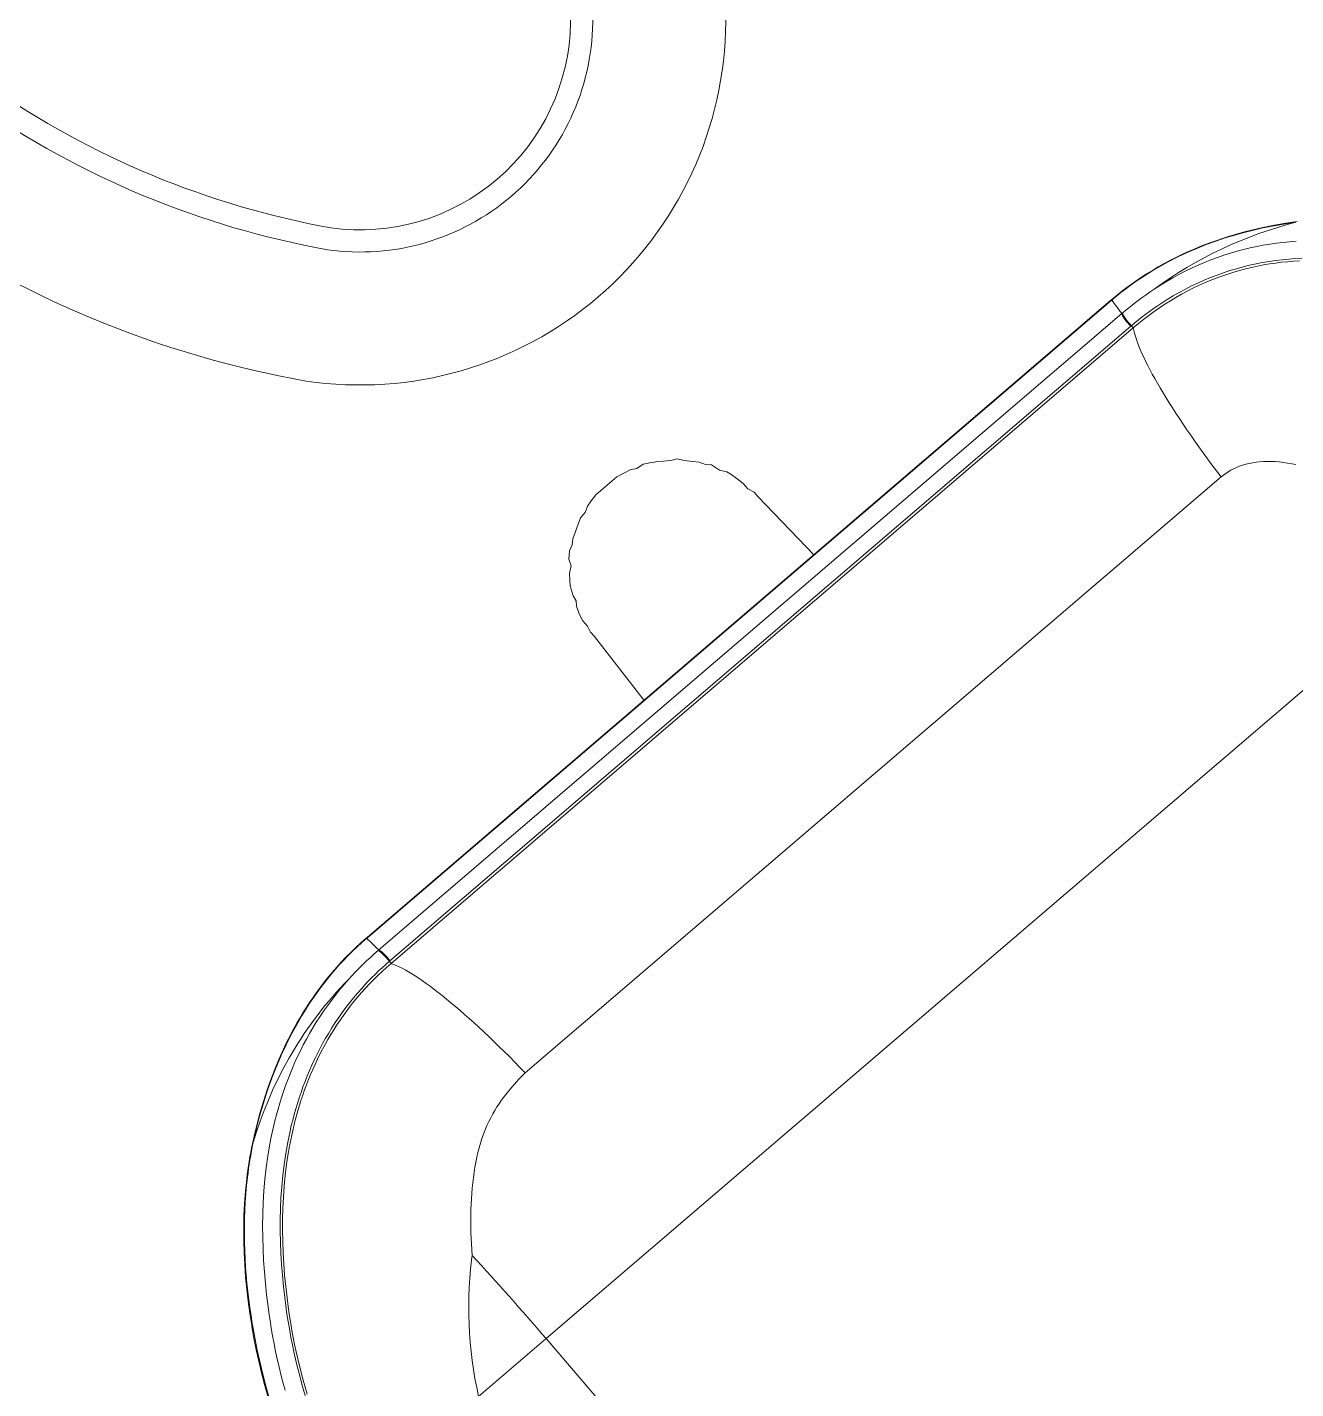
# Model space of a CAD drawing. Header units: metres. Extents: x 2999 to 3109, y 1752 to 1796.
# Drawn here: x 3011.9989 to 3012.285, y 1760.4338 to 1760.741 of the extents above; entities that cross this region are included whole.
import ezdxf

# ---------------------------------------------------------------- set-up
doc = ezdxf.new("R2010")
doc.units = ezdxf.units.M
doc.layers.add('MOCHO', color=3, linetype='Continuous', lineweight=15)
doc.layers.add('PAREDES', color=7, linetype='Continuous')

# ---------------------------------------------------------------- blocks, each defined once
blk = doc.blocks.new('*E58')
at = {"layer": 'MOCHO', "lineweight": 13, "extrusion": (0, 0, -1)}
for centre, major_axis, ratio, start_param, end_param in [((394.7119794706086, 319.3539355786515), (-2.799997091293335, -0.003922162111848593), 0.170936587383689, 3.141592741012573, 3.394771575927734), ((394.7119947293977, 97.85671267826092), (-2.799997329711914, 0.003846788080409169), 0.1730251873906201, 2.888415336608887, 3.141592502593994)]:
    blk.add_ellipse(centre, major_axis=major_axis, ratio=ratio, start_param=start_param, end_param=end_param, dxfattribs=at)
at = {"layer": 'MOCHO', "lineweight": 13, "extrusion": (0, 0, -0.9999999999999999)}
blk.add_ellipse((394.7232557157258, 318.9550860913469), major_axis=(-2.788946628570557, -8.821478331810795e-06), ratio=0.1649005914843016, start_param=3.141640901565552, end_param=3.395039796829224, dxfattribs=at)
at = {"layer": 'MOCHO', "lineweight": 13, "extrusion": (0, 0, -0.9999999999999998)}
blk.add_ellipse((394.7050062040071, 98.24699435550701), major_axis=(-2.807202816009527, -0.0008936797385104005), ratio=0.1663215459855109, start_param=2.889029026031494, end_param=3.141645193099976, dxfattribs=at)

msp = doc.modelspace()

# ---------------------------------------------------------------- linework, layer by layer
at = {"layer": 'PAREDES', "color": 253, "lineweight": 0}
for p, q in [((3012.280138897219, 1760.696280185005), (3012.277552104455, 1760.6957652065)), ((3012.279671058734, 1760.696089644744), (3012.281786898252, 1760.696468495924)), ((3012.282722061827, 1760.696721251318), (3012.280138897219, 1760.696280185005)), ((3012.281786898252, 1760.696468495924), (3012.283902254686, 1760.696799596606)), ((3012.285302757717, 1760.697091789639), (3012.282722061827, 1760.696721251318)), ((3012.283902254686, 1760.696799596606), (3012.284959937248, 1760.696947751033)), ((3012.266927930122, 1760.692691177084), (3012.269060931211, 1760.693405317337)), ((3012.268449312483, 1760.69331619298), (3012.267140612344, 1760.692874902244)), ((3012.269755813041, 1760.693733056225), (3012.268449312483, 1760.69331619298)), ((3012.269060931211, 1760.693405317337), (3012.27118950932, 1760.694056136089)), ((3012.271059925558, 1760.694126274856), (3012.269755813041, 1760.693733056225)), ((3012.272362044177, 1760.694496749096), (3012.271059925558, 1760.694126274856)), ((3012.27118950932, 1760.694056136089), (3012.273314102312, 1760.69464706242)), ((3012.273662016825, 1760.694845172439), (3012.272362044177, 1760.694496749096)), ((3012.273314102312, 1760.69464706242), (3012.275435369726, 1760.695181172832)), ((3012.27496033525, 1760.695172307715), (3012.273662016825, 1760.694845172439)), ((3012.277552104455, 1760.6957652065), (3012.27496033525, 1760.695172307715)), ((3012.275435369726, 1760.695181172832), (3012.277554098453, 1760.695661230992)), ((3012.277554098453, 1760.695661230992), (3012.279671058734, 1760.696089644744)), ((3012.258351670248, 1760.689119484195), (3012.260501593547, 1760.690128805839)), ((3012.260561548079, 1760.690267205366), (3012.259239399633, 1760.68965787753)), ((3012.260501593547, 1760.690128805839), (3012.262648092025, 1760.691057317113)), ((3012.261881907314, 1760.690845786734), (3012.260561548079, 1760.690267205366)), ((3012.263200007605, 1760.69139468594), (3012.261881907314, 1760.690845786734)), ((3012.262648092025, 1760.691057317113), (3012.264790298131, 1760.691909900564)), ((3012.264515945284, 1760.691915150843), (3012.263200007605, 1760.69139468594)), ((3012.265829407824, 1760.692408179504), (3012.264515945284, 1760.691915150843)), ((3012.264790298131, 1760.691909900564), (3012.266927930122, 1760.692691177084)), ((3012.267140612344, 1760.692874902244), (3012.265829407824, 1760.692408179504)), ((3012.271724566721, 1760.690417089499), (3012.27024730579, 1760.689986668692)), ((3012.273203793535, 1760.690810175833), (3012.271724566721, 1760.690417089499)), ((3012.274684226686, 1760.691166321795), (3012.273203793535, 1760.690810175833)), ((3012.276165098362, 1760.691485954591), (3012.274684226686, 1760.691166321795)), ((3012.277645786408, 1760.691769565932), (3012.276165098362, 1760.691485954591)), ((3012.279125683584, 1760.692017700485), (3012.277645786408, 1760.691769565932)), ((3012.280604248849, 1760.69223091945), (3012.279125683584, 1760.692017700485)), ((3012.282080987518, 1760.692409823735), (3012.280604248849, 1760.69223091945)), ((3012.28355547111, 1760.692555030779), (3012.282080987518, 1760.692409823735)), ((3012.285027304245, 1760.692667166287), (3012.28355547111, 1760.692555030779)), ((3012.255265740834, 1760.687633001602), (3012.253940842813, 1760.686888389891)), ((3012.254049068149, 1760.686837988111), (3012.255124293044, 1760.687442852033)), ((3012.255124293044, 1760.687442852033), (3012.256200034511, 1760.688024269149)), ((3012.256590951843, 1760.688341997201), (3012.255265740834, 1760.687633001602)), ((3012.256200034511, 1760.688024269149), (3012.258351670248, 1760.689119484195)), ((3012.257915637883, 1760.689016507297), (3012.256590951843, 1760.688341997201)), ((3012.259239399633, 1760.68965787753), (3012.257915637883, 1760.689016507297)), ((3012.262923800986, 1760.687266175623), (3012.26147916605, 1760.686607953935)), ((3012.264376662574, 1760.687886438836), (3012.262923800986, 1760.687266175623)), ((3012.265836570745, 1760.688468596603), (3012.264376662574, 1760.687886438836)), ((3012.267302343807, 1760.689012621109), (3012.265836570745, 1760.688468596603)), ((3012.268772927536, 1760.689518593741), (3012.267302343807, 1760.689012621109)), ((3012.27024730579, 1760.689986668692), (3012.268772927536, 1760.689518593741)), ((3012.274536212094, 1760.687246542269), (3012.273062526062, 1760.686882895567)), ((3012.276012259387, 1760.687572228792), (3012.274536212094, 1760.687246542269)), ((3012.276332718546, 1760.687055414186), (3012.274985544684, 1760.68676126854)), ((3012.277489933233, 1760.687860390606), (3012.276012259387, 1760.687572228792)), ((3012.277682475648, 1760.687318400067), (3012.276332718546, 1760.687055414186)), ((3012.278968560181, 1760.688111555848), (3012.277489933233, 1760.687860390606)), ((3012.279034428799, 1760.687550537435), (3012.277682475648, 1760.687318400067)), ((3012.280447476712, 1760.688326241064), (3012.278968560181, 1760.688111555848)), ((3012.280388227235, 1760.687752188833), (3012.279034428799, 1760.687550537435)), ((3012.281743549972, 1760.687923682045), (3012.280388227235, 1760.687752188833)), ((3012.281926090491, 1760.68850504388), (3012.280447476712, 1760.688326241064)), ((3012.283100104183, 1760.688065429249), (3012.281743549972, 1760.687923682045)), ((3012.283403863802, 1760.688648568524), (3012.281926090491, 1760.68850504388)), ((3012.28445763509, 1760.688177774759), (3012.283100104183, 1760.688065429249)), ((3012.284880401266, 1760.688757440702), (3012.283403863802, 1760.688648568524)), ((3012.285815894557, 1760.68826114895), (3012.28445763509, 1760.688177774759)), ((3012.286355365444, 1760.688832335754), (3012.284880401266, 1760.688757440702)), ((3012.249976800714, 1760.68442856386), (3012.248663521896, 1760.683530136399)), ((3012.248698318148, 1760.683440418191), (3012.249762753715, 1760.684171438946)), ((3012.249762753715, 1760.684171438946), (3012.250830881087, 1760.684876268004)), ((3012.251295196738, 1760.685287233037), (3012.249976800714, 1760.68442856386)), ((3012.250830881087, 1760.684876268004), (3012.251901805837, 1760.685555304468)), ((3012.252616961628, 1760.686106836206), (3012.251295196738, 1760.685287233037)), ((3012.251901805837, 1760.685555304468), (3012.252974747753, 1760.686209025199)), ((3012.253940842813, 1760.686888389891), (3012.252616961628, 1760.686106836206)), ((3012.252974747753, 1760.686209025199), (3012.254049068149, 1760.686837988111)), ((3012.257207776083, 1760.684408569741), (3012.255809484228, 1760.683602249175)), ((3012.258619788086, 1760.685178704513), (3012.257207776083, 1760.684408569741)), ((3012.260044052054, 1760.685911998503), (3012.258619788086, 1760.685178704513)), ((3012.26147916605, 1760.686607953935), (3012.260044052054, 1760.685911998503)), ((3012.265761145849, 1760.684484181942), (3012.264321527503, 1760.683887298881)), ((3012.266982156559, 1760.684326876006), (3012.265666546931, 1760.683807716825)), ((3012.267209129554, 1760.685041959563), (3012.265761145849, 1760.684484181942)), ((3012.268303966888, 1760.684813373332), (3012.266982156559, 1760.684326876006)), ((3012.268664330032, 1760.685560612198), (3012.267209129554, 1760.685041959563)), ((3012.269631360633, 1760.685267343027), (3012.268303966888, 1760.684813373332)), ((3012.270125648364, 1760.686040203038), (3012.268664330032, 1760.685560612198)), ((3012.270963753612, 1760.685688927583), (3012.269631360633, 1760.685267343027)), ((3012.27159203531, 1760.686480878012), (3012.270125648364, 1760.686040203038)), ((3012.272300594742, 1760.686078277757), (3012.270963753612, 1760.685688927583)), ((3012.273062526062, 1760.686882895567), (3012.27159203531, 1760.686480878012)), ((3012.27364134125, 1760.686435651881), (3012.272300594742, 1760.686078277757)), ((3012.274985544684, 1760.68676126854), (3012.27364134125, 1760.686435651881)), ((3012.244498844316, 1760.680250627323), (3012.245537638797, 1760.681088049693)), ((3012.246060179209, 1760.68161220381), (3012.244774516798, 1760.680592450881)), ((3012.245537638797, 1760.681088049693), (3012.246584624963, 1760.681898835589)), ((3012.24735726838, 1760.68259143542), (3012.246060179209, 1760.68161220381)), ((3012.246584624963, 1760.681898835589), (3012.247638582223, 1760.682682943969)), ((3012.248663521896, 1760.683530136399), (3012.24735726838, 1760.68259143542)), ((3012.247638582223, 1760.682682943969), (3012.248698318148, 1760.683440418191)), ((3012.254426427904, 1760.682760518604), (3012.253060174678, 1760.681884339166)), ((3012.255809484228, 1760.683602249175), (3012.254426427904, 1760.682760518604)), ((3012.258672448805, 1760.681113786106), (3012.257294465048, 1760.680326269285)), ((3012.260065617996, 1760.68186426274), (3012.258672448805, 1760.681113786106)), ((3012.260479561454, 1760.681403764406), (3012.259205293371, 1760.680721130924)), ((3012.261472448161, 1760.682577016083), (3012.260065617996, 1760.68186426274)), ((3012.261763575315, 1760.682053819468), (3012.260479561454, 1760.681403764406)), ((3012.262891538174, 1760.683251488776), (3012.261472448161, 1760.682577016083)), ((3012.26305655872, 1760.682671193711), (3012.261763575315, 1760.682053819468)), ((3012.264321527503, 1760.683887298881), (3012.262891538174, 1760.683251488776)), ((3012.264357781788, 1760.683255824445), (3012.26305655872, 1760.682671193711)), ((3012.265666546931, 1760.683807716825), (3012.264357781788, 1760.683255824445)), ((3012.075586411009, 1760.535684238028), (3012.243196916555, 1760.679270887291)), ((3012.075733386562, 1760.535692830416), (3012.243167044086, 1760.679127979538)), ((3012.243167044086, 1760.679127979538), (3012.243469496907, 1760.67938677998)), ((3012.243196302399, 1760.679270361163), (3012.243502671915, 1760.679532516913)), ((3012.243469496907, 1760.67938677998), (3012.244498844316, 1760.680250627323)), ((3012.244774516798, 1760.680592450881), (3012.243502671915, 1760.679532516913)), ((3012.25544888111, 1760.678479740511), (3012.254221670747, 1760.677668989009)), ((3012.255933210267, 1760.679502572468), (3012.254590222246, 1760.678643691554)), ((3012.256689126038, 1760.679258882535), (3012.25544888111, 1760.678479740511)), ((3012.257294465048, 1760.680326269285), (3012.255933210267, 1760.679502572468)), ((3012.257941538219, 1760.680006114106), (3012.256689126038, 1760.679258882535)), ((3012.259205293371, 1760.680721130924), (3012.257941538219, 1760.680006114106)), ((3012.078154871195, 1760.53278943726), (3012.245728741743, 1760.676344702472)), ((3012.245728741743, 1760.676344702472), (3012.245882039116, 1760.676476047602)), ((3012.250627142284, 1760.675051282265), (3012.249461070592, 1760.674118608596)), ((3012.251809887633, 1760.675954278525), (3012.250627142284, 1760.675051282265)), ((3012.253008374702, 1760.676827020028), (3012.251809887633, 1760.675954278525)), ((3012.254221670747, 1760.677668989009), (3012.253008374702, 1760.676827020028)), ((3012.08067561505, 1760.530371046985), (3012.247734811093, 1760.673485406732)), ((3012.080914275859, 1760.529751991077), (3012.248312630987, 1760.673156897748)), ((3012.247734811093, 1760.673485406732), (3012.247883037042, 1760.673612105954)), ((3012.247883037042, 1760.673612105954), (3012.248312630987, 1760.673156897748)), ((3012.249461070592, 1760.674118608596), (3012.248312630987, 1760.673156897748)), ((3012.131828862791, 1760.639534317177), (3012.134813891654, 1760.641125284148)), ((3012.134813891654, 1760.641125284148), (3012.136312907915, 1760.641443230855)), ((3012.136312907915, 1760.641443230855), (3012.137772296473, 1760.642371372011)), ((3012.137772296473, 1760.642371372011), (3012.139271312736, 1760.642689318717)), ((3012.139271312736, 1760.642689318717), (3012.141115208105, 1760.642980641381)), ((3012.141115208105, 1760.642980641381), (3012.142335597005, 1760.643059896788)), ((3012.142335597005, 1760.643059896788), (3012.143993740799, 1760.64319209192)), ((3012.143993740799, 1760.64319209192), (3012.145413193295, 1760.643602914414)), ((3012.145413193295, 1760.643602914414), (3012.147031401027, 1760.643217790883)), ((3012.147031401027, 1760.643217790883), (3012.149007799887, 1760.642978482864)), ((3012.149007799887, 1760.642978482864), (3012.15038731632, 1760.642871986696)), ((3012.15038731632, 1760.642871986696), (3012.151819772476, 1760.642327735633)), ((3012.151819772476, 1760.642327735633), (3012.153199288909, 1760.642221239465)), ((3012.153199288909, 1760.642221239465), (3012.155016251877, 1760.641040169909)), ((3012.155016251877, 1760.641040169909), (3012.156634459609, 1760.640655046379)), ((3012.269732836921, 1760.640665800022), (3012.270319732236, 1760.641012480354)), ((3012.270319732236, 1760.641012480354), (3012.27093461814, 1760.641335199929)), ((3012.27093461814, 1760.641335199929), (3012.271577433875, 1760.64163268109)), ((3012.271577433875, 1760.64163268109), (3012.272247831537, 1760.64190364129)), ((3012.272247831537, 1760.64190364129), (3012.272945354835, 1760.642146865871)), ((3012.272945354835, 1760.642146865871), (3012.273669395253, 1760.64236127096)), ((3012.273669395253, 1760.64236127096), (3012.274419225152, 1760.642545911741)), ((3012.274419225152, 1760.642545911741), (3012.275193986181, 1760.642699972523)), ((3012.275193986181, 1760.642699972523), (3012.275992699204, 1760.642822755155)), ((3012.275992699204, 1760.642822755155), (3012.276814241977, 1760.642913740269)), ((3012.276814241977, 1760.642913740269), (3012.277657397117, 1760.642972507823)), ((3012.277657397117, 1760.642972507823), (3012.278520764425, 1760.642998862906)), ((3012.278520764425, 1760.642998862906), (3012.279402840297, 1760.64299274304)), ((3012.279402840297, 1760.64299274304), (3012.28030213689, 1760.642954219798)), ((3012.28030213689, 1760.642954219798), (3012.281217171383, 1760.642883569972)), ((3012.281217171383, 1760.642883569972), (3012.282146487451, 1760.64278113324)), ((3012.282146487451, 1760.64278113324), (3012.283088630469, 1760.642647411472)), ((3012.283088630469, 1760.642647411472), (3012.284042182236, 1760.642482957831)), ((3012.284042182236, 1760.642482957831), (3012.285005728723, 1760.642288449608)), ((3012.11119903858, 1760.505050214411), (3012.268138608663, 1760.63949540883)), ((3012.127092197628, 1760.635476565085), (3012.131828862791, 1760.639534317177)), ((3012.156634459609, 1760.640655046379), (3012.157549597103, 1760.640150731378)), ((3012.157549597103, 1760.640150731378), (3012.158942117197, 1760.639089161652)), ((3012.158942117197, 1760.639089161652), (3012.160334637291, 1760.638027591926)), ((3012.160334637291, 1760.638027591926), (3012.161368966255, 1760.636820206689)), ((3012.268138608663, 1760.63949540883), (3012.268642426185, 1760.639905856625)), ((3012.268642426185, 1760.639905856625), (3012.269173779467, 1760.640296474716)), ((3012.269173779467, 1760.640296474716), (3012.269732836921, 1760.640665800022)), ((3012.126030627902, 1760.634084044992), (3012.127092197628, 1760.635476565085)), ((3012.161368966255, 1760.636820206689), (3012.162788110391, 1760.636103516071)), ((3012.162788110391, 1760.636103516071), (3012.163663311823, 1760.635081882408)), ((3012.176322868373, 1760.62186467625), (3012.163663311823, 1760.635081882408)), ((3012.124703434475, 1760.63149776004), (3012.125247685539, 1760.632930216197)), ((3012.125247685539, 1760.632930216197), (3012.126030627902, 1760.634084044992)), ((3012.122447174813, 1760.626988324313), (3012.123110925706, 1760.628845223344)), ((3012.123110925706, 1760.628845223344), (3012.12365517677, 1760.630277679501)), ((3012.12365517677, 1760.630277679501), (3012.124703434475, 1760.63149776004)), ((3012.115897828978, 1760.445114648051), (3012.32761873232, 1760.626489287968)), ((3012.12190292375, 1760.625555868156), (3012.122447174813, 1760.626988324313)), ((3012.12102618052, 1760.62093993626), (3012.121172612751, 1760.622836771355)), ((3012.121172612751, 1760.622836771355), (3012.121796427582, 1760.624176351724)), ((3012.121796427582, 1760.624176351724), (3012.12190292375, 1760.625555868156)), ((3012.121516566781, 1760.619427607977), (3012.12102618052, 1760.62093993626)), ((3012.12113144325, 1760.617809400246), (3012.121516566781, 1760.619427607977)), ((3012.121263638382, 1760.616151256451), (3012.12113144325, 1760.617809400246)), ((3012.121342893789, 1760.614930867551), (3012.121263638382, 1760.616151256451)), ((3012.121952471519, 1760.612715469031), (3012.121342893789, 1760.614930867551)), ((3012.122641921375, 1760.611534707836), (3012.121952471519, 1760.612715469031)), ((3012.122721176782, 1760.610314318937), (3012.122641921375, 1760.611534707836)), ((3012.123370690576, 1760.608616239079), (3012.122721176782, 1760.610314318937)), ((3012.124205955944, 1760.607077286754), (3012.123370690576, 1760.608616239079)), ((3012.125240284909, 1760.605869901516), (3012.124205955944, 1760.607077286754)), ((3012.125916422745, 1760.604516700766), (3012.125240284909, 1760.605869901516)), ((3012.126791624176, 1760.603495067103), (3012.125916422745, 1760.604516700766)), ((3012.126791624176, 1760.603495067103), (3012.138030950061, 1760.589061193996)), ((3012.072240215939, 1760.532516419202), (3012.073276190196, 1760.533504867862)), ((3012.074098525612, 1760.53438214769), (3012.072944390527, 1760.533318553727)), ((3012.073276190196, 1760.533504867862), (3012.074342214232, 1760.534479699076)), ((3012.075286998183, 1760.535427459189), (3012.074098525612, 1760.53438214769)), ((3012.074342214232, 1760.534479699076), (3012.075437206749, 1760.535438821196)), ((3012.075286998183, 1760.535427459189), (3012.075587019371, 1760.535684759193)), ((3012.075437206749, 1760.535438821196), (3012.075733386562, 1760.535692830416)), ((3012.069311682498, 1760.529481769857), (3012.070258078009, 1760.53050360325)), ((3012.070742672981, 1760.531145860026), (3012.06969488039, 1760.53003999591)), ((3012.070258078009, 1760.53050360325), (3012.071234202428, 1760.531515582799)), ((3012.071825800151, 1760.53223927866), (3012.070742672981, 1760.531145860026)), ((3012.071234202428, 1760.531515582799), (3012.072240215939, 1760.532516419202)), ((3012.072944390527, 1760.533318553727), (3012.071825800151, 1760.53223927866)), ((3012.078004676895, 1760.532660790618), (3012.078154871195, 1760.53278943726)), ((3012.078193421406, 1760.532776732716), (3012.078154871195, 1760.53278943726)), ((3012.078329072374, 1760.532712293832), (3012.078193421406, 1760.532776732716)), ((3012.078552903831, 1760.532566920226), (3012.078329072374, 1760.532712293832)), ((3012.078891074618, 1760.532296778164), (3012.078552903831, 1760.532566920226)), ((3012.079359033371, 1760.531861998959), (3012.078891074618, 1760.532296778164)), ((3012.080030682935, 1760.531149143896), (3012.079359033371, 1760.531861998959)), ((3012.08067561505, 1760.530371046985), (3012.080030682935, 1760.531149143896)), ((3012.066648087269, 1760.526369048629), (3012.067507076578, 1760.52741336951)), ((3012.067704479018, 1760.527797482024), (3012.066760996393, 1760.526663881039)), ((3012.067507076578, 1760.52741336951), (3012.068394796111, 1760.528451300776)), ((3012.068682245738, 1760.528923323174), (3012.067704479018, 1760.527797482024)), ((3012.068394796111, 1760.528451300776), (3012.069311682498, 1760.529481769857)), ((3012.06969488039, 1760.53003999591), (3012.068682245738, 1760.528923323174)), ((3012.078898011823, 1760.527952450307), (3012.077922441442, 1760.527026778233)), ((3012.079895470153, 1760.528861109413), (3012.078898011823, 1760.527952450307)), ((3012.080914250211, 1760.529752009289), (3012.079895470153, 1760.528861109413)), ((3012.080530679898, 1760.53024660431), (3012.08067561505, 1760.530371046985)), ((3012.080530689825, 1760.530246592722), (3012.080914275859, 1760.529751991077)), ((3012.064974299675, 1760.52437847953), (3012.064133878211, 1760.523234958306)), ((3012.064237564905, 1760.523206647316), (3012.065014015581, 1760.524264947552)), ((3012.065856160105, 1760.525530175149), (3012.064974299675, 1760.52437847953)), ((3012.065014015581, 1760.524264947552), (3012.065817279806, 1760.525319294887)), ((3012.065817279806, 1760.525319294887), (3012.066648087269, 1760.526369048629)), ((3012.066760996393, 1760.526663881039), (3012.065856160105, 1760.525530175149)), ((3012.068649781463, 1760.523300564552), (3012.070417175608, 1760.52520443963)), ((3012.070307981669, 1760.524981002103), (3012.069327096237, 1760.523813430481)), ((3012.07131613329, 1760.526129457409), (3012.070307981669, 1760.524981002103)), ((3012.070417175608, 1760.52520443963), (3012.07131613329, 1760.526129457409)), ((3012.07603855488, 1760.525126983192), (3012.075130809169, 1760.524154011963)), ((3012.07696917791, 1760.526084753427), (3012.07603855488, 1760.525126983192)), ((3012.077922441442, 1760.527026778233), (3012.07696917791, 1760.526084753427)), ((3012.063315595726, 1760.522075503117), (3012.062535294967, 1760.520924575788)), ((3012.062761706097, 1760.52107993843), (3012.063487104538, 1760.522144874362)), ((3012.064133878211, 1760.523234958306), (3012.063315595726, 1760.522075503117)), ((3012.063487104538, 1760.522144874362), (3012.064237564905, 1760.523206647316)), ((3012.066086736617, 1760.520316697179), (3012.066928346561, 1760.52132772547)), ((3012.067450024874, 1760.521425854562), (3012.066555069341, 1760.52020847148)), ((3012.066928346561, 1760.52132772547), (3012.067782934042, 1760.522322526052)), ((3012.068374214636, 1760.522627957127), (3012.067450024874, 1760.521425854562)), ((3012.067782934042, 1760.522322526052), (3012.068649781463, 1760.523300564552)), ((3012.069327096237, 1760.523813430481), (3012.068374214636, 1760.522627957127)), ((3012.072469155786, 1760.522008372875), (3012.071589948951, 1760.520916353234)), ((3012.073372771086, 1760.523083087575), (3012.072469155786, 1760.522008372875)), ((3012.07338462141, 1760.522164649313), (3012.072546441981, 1760.521149346824)), ((3012.074300186372, 1760.524139554137), (3012.073372771086, 1760.523083087575)), ((3012.074246122976, 1760.523166377573), (3012.07338462141, 1760.522164649313)), ((3012.075130809169, 1760.524154011963), (3012.074246122976, 1760.523166377573)), ((3012.061051841724, 1760.518602838138), (3012.060347795968, 1760.517433633431)), ((3012.060727824829, 1760.517869014852), (3012.061382834093, 1760.518941722147)), ((3012.061776250732, 1760.519759530292), (3012.061051841724, 1760.518602838138)), ((3012.061382834093, 1760.518941722147), (3012.062060552909, 1760.520012124408)), ((3012.062535294967, 1760.520924575788), (3012.061776250732, 1760.519759530292)), ((3012.062060552909, 1760.520012124408), (3012.062761706097, 1760.52107993843)), ((3012.063646578288, 1760.517192337981), (3012.064445189057, 1760.518248364779)), ((3012.064445189057, 1760.518248364779), (3012.065258793688, 1760.519290031834)), ((3012.06568979772, 1760.518977077157), (3012.064854423846, 1760.51773289956)), ((3012.065258793688, 1760.519290031834), (3012.066086736617, 1760.520316697179)), ((3012.066555069341, 1760.52020847148), (3012.06568979772, 1760.518977077157)), ((3012.069907012653, 1760.51868461881), (3012.069104286736, 1760.517547109894)), ((3012.070735716877, 1760.519808056263), (3012.069907012653, 1760.51868461881)), ((3012.070940472292, 1760.519080691894), (3012.070172945578, 1760.518028790835)), ((3012.071589948951, 1760.520916353234), (3012.070735716877, 1760.519808056263)), ((3012.071731679205, 1760.520121133741), (3012.070940472292, 1760.519080691894)), ((3012.072546441981, 1760.521149346824), (3012.071731679205, 1760.520121133741)), ((3012.058320563457, 1760.513559021934), (3012.059482992561, 1760.515717539958)), ((3012.059022610752, 1760.515100305424), (3012.058398746984, 1760.513935656573)), ((3012.059675442742, 1760.516272511448), (3012.059022610752, 1760.515100305424)), ((3012.059482992561, 1760.515717539958), (3012.060727824829, 1760.517869014852)), ((3012.060347795968, 1760.517433633431), (3012.059675442742, 1760.516272511448)), ((3012.062096548564, 1760.515040042913), (3012.062863514353, 1760.516122666258)), ((3012.0632738853, 1760.515210775497), (3012.062528707996, 1760.513935048415)), ((3012.062863514353, 1760.516122666258), (3012.063646578288, 1760.517192337981)), ((3012.064049111878, 1760.516477083918), (3012.0632738853, 1760.515210775497)), ((3012.064854423846, 1760.51773289956), (3012.064049111878, 1760.516477083918)), ((3012.067577591785, 1760.515233796536), (3012.066853911248, 1760.514059906872)), ((3012.068327744616, 1760.516396509231), (3012.067577591785, 1760.515233796536)), ((3012.068708895315, 1760.51589292977), (3012.068012128769, 1760.514810027388)), ((3012.069104286736, 1760.517547109894), (3012.068327744616, 1760.516396509231)), ((3012.069429128187, 1760.516966018086), (3012.068708895315, 1760.51589292977)), ((3012.070172945578, 1760.518028790835), (3012.069429128187, 1760.516966018086)), ((3012.057793602109, 1760.512761165165), (3012.057214909617, 1760.511593462033)), ((3012.057235382345, 1760.511394248324), (3012.058320563457, 1760.513559021934)), ((3012.058398746984, 1760.513935656573), (3012.057793602109, 1760.512761165165)), ((3012.059896867828, 1760.51172170259), (3012.060612788999, 1760.512838815612)), ((3012.060612788999, 1760.512838815612), (3012.06134615776, 1760.513945177819)), ((3012.061813451183, 1760.512651038052), (3012.061127913233, 1760.511359777195)), ((3012.06134615776, 1760.513945177819), (3012.062096548564, 1760.515040042913)), ((3012.062528707996, 1760.513935048415), (3012.061813451183, 1760.512651038052)), ((3012.066156759553, 1760.512875853097), (3012.065486098885, 1760.511682547137)), ((3012.066688400226, 1760.512616822887), (3012.066061081013, 1760.511507500637)), ((3012.066853911248, 1760.514059906872), (3012.066156759553, 1760.512875853097)), ((3012.067338690495, 1760.513717835621), (3012.066688400226, 1760.512616822887)), ((3012.068012128769, 1760.514810027388), (3012.067338690495, 1760.513717835621)), ((3012.05527854755, 1760.507046864484), (3012.056222787118, 1760.509223524927)), ((3012.05665418825, 1760.510417023758), (3012.055598500539, 1760.508068117822)), ((3012.056222787118, 1760.509223524927), (3012.057235382345, 1760.511394248324)), ((3012.057214909617, 1760.511593462033), (3012.05665418825, 1760.510417023758)), ((3012.057857080478, 1760.508313580056), (3012.058518722905, 1760.509458333513)), ((3012.058518722905, 1760.509458333513), (3012.059198746978, 1760.510594623136)), ((3012.059198746978, 1760.510594623136), (3012.059896867828, 1760.51172170259)), ((3012.060471847824, 1760.510062280438), (3012.059844904346, 1760.508759473033)), ((3012.061127913233, 1760.511359777195), (3012.060471847824, 1760.510062280438)), ((3012.064223854472, 1760.509272018414), (3012.063631882262, 1760.508056492153)), ((3012.064841843453, 1760.510480980371), (3012.064223854472, 1760.509272018414)), ((3012.064874444334, 1760.509265718568), (3012.064314675286, 1760.508134137688)), ((3012.065486098885, 1760.511682547137), (3012.064841843453, 1760.510480980371)), ((3012.065456507898, 1760.510390319097), (3012.064874444334, 1760.509265718568)), ((3012.066061081013, 1760.511507500637), (3012.065456507898, 1760.510390319097)), ((3012.054398896734, 1760.504863973434), (3012.05527854755, 1760.507046864484)), ((3012.055598500539, 1760.508068117822), (3012.054621252784, 1760.505714238614)), ((3012.055397758678, 1760.50366423957), (3012.056589740735, 1760.50600161743)), ((3012.056589740735, 1760.50600161743), (3012.057857080478, 1760.508313580056)), ((3012.058676672733, 1760.506141001774), (3012.058134373749, 1760.504826682073)), ((3012.059246677532, 1760.50745213295), (3012.058676672733, 1760.506141001774)), ((3012.059844904346, 1760.508759473033), (3012.059246677532, 1760.50745213295)), ((3012.063065683747, 1760.506835177859), (3012.062524876797, 1760.50560873268)), ((3012.063260882504, 1760.505851551186), (3012.062766307844, 1760.504701259028)), ((3012.063631882262, 1760.508056492153), (3012.063065683747, 1760.506835177859)), ((3012.063776904608, 1760.506995945608), (3012.063260882504, 1760.505851551186)), ((3012.064314675286, 1760.508134137688), (3012.063776904608, 1760.506995945608)), ((3012.053717774383, 1760.503354880976), (3012.052883992124, 1760.500989288023)), ((3012.053580499684, 1760.502674405832), (3012.054398896734, 1760.504863973434)), ((3012.054621252784, 1760.505714238614), (3012.053717774383, 1760.503354880976)), ((3012.054281486533, 1760.501306429646), (3012.055397758678, 1760.50366423957)), ((3012.05761923954, 1760.503509735046), (3012.057130692645, 1760.502190670598)), ((3012.058134373749, 1760.504826682073), (3012.05761923954, 1760.503509735046)), ((3012.061517945422, 1760.503142848197), (3012.061050973922, 1760.501904491507)), ((3012.062009097476, 1760.504377769072), (3012.061517945422, 1760.503142848197)), ((3012.062292902672, 1760.503545393594), (3012.061840331095, 1760.502384229709)), ((3012.062524876797, 1760.50560873268), (3012.062009097476, 1760.504377769072)), ((3012.062766307844, 1760.504701259028), (3012.062292902672, 1760.503545393594)), ((3012.108760984005, 1760.502549985765), (3012.10972627738, 1760.503617282348)), ((3012.10972627738, 1760.503617282348), (3012.11020960707, 1760.504120282796)), ((3012.11020960707, 1760.504120282796), (3012.110698870159, 1760.504599634699)), ((3012.110698870159, 1760.504599634699), (3012.111199012932, 1760.505050232623)), ((3012.052116144306, 1760.498273095853), (3012.052820413624, 1760.500477609706)), ((3012.052883992124, 1760.500989288023), (3012.052116408754, 1760.498616734157)), ((3012.052820413624, 1760.500477609706), (3012.053580499684, 1760.502674405832)), ((3012.053240806445, 1760.498932969042), (3012.054281486533, 1760.501306429646)), ((3012.056668185382, 1760.500869963869), (3012.056231130323, 1760.499547995674)), ((3012.057130692645, 1760.502190670598), (3012.056668185382, 1760.500869963869)), ((3012.060607751135, 1760.500663132737), (3012.060187813777, 1760.499419218868)), ((3012.060996523835, 1760.500046897305), (3012.060604632859, 1760.498871071555)), ((3012.061050973922, 1760.501904491507), (3012.060607751135, 1760.500663132737)), ((3012.061408318441, 1760.501217994186), (3012.060996523835, 1760.500046897305)), ((3012.061840331095, 1760.502384229709), (3012.061408318441, 1760.501217994186)), ((3012.10578414297, 1760.498831331614), (3012.10678617889, 1760.500168937493)), ((3012.10678617889, 1760.500168937493), (3012.107781996023, 1760.501403488646)), ((3012.107781996023, 1760.501403488646), (3012.108760984005, 1760.502549985765)), ((3012.052116408754, 1760.498616734157), (3012.051412035104, 1760.496236487023)), ((3012.05146547219, 1760.496060288933), (3012.052116144306, 1760.498273095853)), ((3012.052275188381, 1760.496548346317), (3012.053240806445, 1760.498932969042)), ((3012.055431186015, 1760.496901894094), (3012.055067186415, 1760.495578376681)), ((3012.055818976465, 1760.498225198123), (3012.055431186015, 1760.496901894094)), ((3012.056231130323, 1760.499547995674), (3012.055818976465, 1760.498225198123)), ((3012.05941604643, 1760.496925321752), (3012.059063344454, 1760.495676098397)), ((3012.059790726685, 1760.498173140604), (3012.05941604643, 1760.496925321752)), ((3012.060187813777, 1760.499419218868), (3012.059790726685, 1760.498173140604)), ((3012.060604632859, 1760.498871071555), (3012.059879501233, 1760.496506354183)), ((3012.104312639264, 1760.496601444293), (3012.10479512062, 1760.497376265422)), ((3012.10479512062, 1760.497376265422), (3012.105286601532, 1760.498119215028)), ((3012.105286601532, 1760.498119215028), (3012.10578414297, 1760.498831331614)), ((3012.050768259311, 1760.493847655279), (3012.050182908109, 1760.491449421939)), ((3012.050317613575, 1760.491607113448), (3012.05086652858, 1760.493838532414)), ((3012.050564907427, 1760.491761318485), (3012.05138366031, 1760.494156651289)), ((3012.051412035104, 1760.496236487023), (3012.050768259311, 1760.493847655279)), ((3012.05086652858, 1760.493838532414), (3012.05146547219, 1760.496060288933)), ((3012.05138366031, 1760.494156651289), (3012.052275188381, 1760.496548346317)), ((3012.054726436513, 1760.494254785054), (3012.054408352126, 1760.492931261704)), ((3012.055067186415, 1760.495578376681), (3012.054726436513, 1760.494254785054)), ((3012.058732139203, 1760.494425680859), (3012.058421962334, 1760.493174170221)), ((3012.059230797344, 1760.494125596973), (3012.05865612316, 1760.491729136549)), ((3012.059063344454, 1760.495676098397), (3012.058732139203, 1760.494425680859)), ((3012.059879501233, 1760.496506354183), (3012.059230797344, 1760.494125596973)), ((3012.102528063363, 1760.493174988819), (3012.102947299135, 1760.494080535741)), ((3012.102947299135, 1760.494080535741), (3012.103386080115, 1760.494953721682)), ((3012.103386080115, 1760.494953721682), (3012.103842046938, 1760.495794052434)), ((3012.103842046938, 1760.495794052434), (3012.104312639264, 1760.496601444293)), ((3012.050182908109, 1760.491449421939), (3012.049654009942, 1760.489040218584)), ((3012.049817379778, 1760.489365259509), (3012.050564907427, 1760.491761318485)), ((3012.049817391365, 1760.489365269436), (3012.050317613575, 1760.491607113448)), ((3012.054112393761, 1760.491607967315), (3012.053837975612, 1760.490285163541)), ((3012.054408352126, 1760.492931261704), (3012.054112393761, 1760.491607967315)), ((3012.058132345505, 1760.491921667569), (3012.05761283431, 1760.489414540747)), ((3012.058421962334, 1760.493174170221), (3012.058132345505, 1760.491921667569)), ((3012.05865612316, 1760.491729136549), (3012.058152997835, 1760.489317077857)), ((3012.10140741882, 1760.490273140335), (3012.10175646788, 1760.49127017443)), ((3012.10175646788, 1760.49127017443), (3012.102130515434, 1760.492237851568)), ((3012.102130515434, 1760.492237851568), (3012.102528063363, 1760.493174988819)), ((3012.053584581401, 1760.488963171598), (3012.053138529723, 1760.486322214681)), ((3012.053837975612, 1760.490285163541), (3012.053584581401, 1760.488963171598)), ((3012.05761283431, 1760.489414540747), (3012.057169816152, 1760.486906237801)), ((3012.058152997835, 1760.489317077857), (3012.057719059955, 1760.4868905122)), ((3012.100512722408, 1760.487122690772), (3012.10078602507, 1760.488197367665)), ((3012.10078602507, 1760.488197367665), (3012.101084067887, 1760.489248172408)), ((3012.101084067887, 1760.489248172408), (3012.10140741882, 1760.490273140335)), ((3012.053138529723, 1760.486322214681), (3012.052769768747, 1760.483685928608)), ((3012.056799416976, 1760.484398020917), (3012.056497974474, 1760.481890811285)), ((3012.057169816152, 1760.486906237801), (3012.056799416976, 1760.484398020917)), ((3012.057351916701, 1760.484450684806), (3012.057049237946, 1760.481998111026)), ((3012.057719059955, 1760.4868905122), (3012.057351916701, 1760.484450684806)), ((3012.09983438423, 1760.483772465836), (3012.100037580517, 1760.484908621062)), ((3012.100037580517, 1760.484908621062), (3012.100263461962, 1760.486025894584)), ((3012.100263461962, 1760.486025894584), (3012.100512722408, 1760.487122690772)), ((3012.048540687603, 1760.481534583032), (3012.048338173618, 1760.479679880923)), ((3012.052769768747, 1760.483685928608), (3012.052474129621, 1760.481054840814)), ((3012.056497974474, 1760.481890811285), (3012.056262041411, 1760.479385232137)), ((3012.057049237946, 1760.481998111026), (3012.056808802799, 1760.479533319417)), ((3012.099354119592, 1760.480264706633), (3012.099493339423, 1760.481449227449)), ((3012.099493339423, 1760.481449227449), (3012.099653200731, 1760.482618882196)), ((3012.099653200731, 1760.482618882196), (3012.09983438423, 1760.483772465836)), ((3012.047872263248, 1760.475574044952), (3012.048082045129, 1760.478363261921)), ((3012.048082045129, 1760.478363261921), (3012.048216964007, 1760.479761211954)), ((3012.048338173618, 1760.479679880923), (3012.048171708125, 1760.477827027542)), ((3012.048216964007, 1760.479761211954), (3012.048372463317, 1760.481160116269)), ((3012.052247713183, 1760.478429187379), (3012.052086981002, 1760.475808970925)), ((3012.052474129621, 1760.481054840814), (3012.052247713183, 1760.478429187379)), ((3012.056262041411, 1760.479385232137), (3012.056088392265, 1760.476881694801)), ((3012.056808802799, 1760.479533319417), (3012.056628552559, 1760.477056836839)), ((3012.099135153569, 1760.477855135508), (3012.099234936623, 1760.479066389058)), ((3012.099234936623, 1760.479066389058), (3012.099354119592, 1760.480264706633)), ((3012.047739147632, 1760.472793745778), (3012.047872263248, 1760.475574044952)), ((3012.04804018085, 1760.475976920214), (3012.047942388625, 1760.474129673464)), ((3012.048171708125, 1760.477827027542), (3012.04804018085, 1760.475976920214)), ((3012.052086981002, 1760.475808970925), (3012.051988665996, 1760.473193924233)), ((3012.056088392265, 1760.476881694801), (3012.055974114235, 1760.474380315922)), ((3012.056628552559, 1760.477056836839), (3012.056506585734, 1760.474569123907)), ((3012.098946712893, 1760.47415113031), (3012.099054196326, 1760.476631639592)), ((3012.099054196326, 1760.476631639592), (3012.099135153569, 1760.477855135508)), ((3012.047678899896, 1760.470021943407), (3012.047739147632, 1760.472793745778)), ((3012.047877258994, 1760.472285272691), (3012.047843726028, 1760.470443367321)), ((3012.047942388625, 1760.474129673464), (3012.047877258994, 1760.472285272691)), ((3012.051988665996, 1760.473193924233), (3012.051949865058, 1760.470583308303)), ((3012.055974114235, 1760.474380315922), (3012.05591648309, 1760.471880851305)), ((3012.056441168006, 1760.472070704081), (3012.056430692486, 1760.469562069344)), ((3012.056506585734, 1760.474569123907), (3012.056441168006, 1760.472070704081)), ((3012.098908832049, 1760.471630932824), (3012.098946712893, 1760.47415113031)), ((3012.047688105445, 1760.467257581216), (3012.047678899896, 1760.470021943407)), ((3012.047843726028, 1760.470443367321), (3012.047840828051, 1760.468603555448)), ((3012.051949865058, 1760.470583308303), (3012.051968002747, 1760.467976283089)), ((3012.05591648309, 1760.471880851305), (3012.05591316179, 1760.469382745502)), ((3012.05591316179, 1760.469382745502), (3012.055962002062, 1760.466885785601)), ((3012.056430692486, 1760.469562069344), (3012.056473701228, 1760.467043678532)), ((3012.098937407104, 1760.46907528319), (3012.098908832049, 1760.471630932824)), ((3012.099029921844, 1760.466488103665), (3012.098937407104, 1760.46907528319)), ((3012.047763674374, 1760.464500724595), (3012.047688105445, 1760.467257581216)), ((3012.047840828051, 1760.468603555448), (3012.047867694544, 1760.466765915096)), ((3012.047867694544, 1760.466765915096), (3012.047923466574, 1760.464930534215)), ((3012.051968002747, 1760.467976283089), (3012.05204081325, 1760.465372514897)), ((3012.055962002062, 1760.466885785601), (3012.0560611602, 1760.464389919148)), ((3012.056473701228, 1760.467043678532), (3012.056568943165, 1760.464516006979)), ((3012.099184401231, 1760.463873247675), (3012.099029921844, 1760.466488103665)), ((3012.047902915519, 1760.461750996936), (3012.047763674374, 1760.464500724595)), ((3012.047923466574, 1760.464930534215), (3012.048007391048, 1760.463097189585)), ((3012.048007391048, 1760.463097189585), (3012.048118767865, 1760.461265783751)), ((3012.05204081325, 1760.465372514897), (3012.052166368348, 1760.462771557399)), ((3012.0560611602, 1760.464389919148), (3012.05620903897, 1760.461894641797)), ((3012.056568943165, 1760.464516006979), (3012.056715243366, 1760.461979534963)), ((3012.098850597055, 1760.460793270202), (3012.099062485249, 1760.462848323132)), ((3012.099062485249, 1760.462848323132), (3012.099184406194, 1760.463873241881)), ((3012.048103437183, 1760.459007695509), (3012.047902915519, 1760.461750996936)), ((3012.048118767865, 1760.461265783751), (3012.048256991212, 1760.459436038834)), ((3012.052166368348, 1760.462771557399), (3012.052343001202, 1760.460172565335)), ((3012.052343001202, 1760.460172565335), (3012.052569314783, 1760.457574824119)), ((3012.05620903897, 1760.461894641797), (3012.056404291054, 1760.459399462377)), ((3012.056715243366, 1760.461979534963), (3012.056911651972, 1760.459434714563)), ((3012.098681830476, 1760.4587324427), (3012.098850597055, 1760.460793270202)), ((3012.048363302612, 1760.456269422353), (3012.048103437183, 1760.459007695509)), ((3012.048256991212, 1760.459436038834), (3012.048421489963, 1760.457607425384)), ((3012.048421489963, 1760.457607425384), (3012.048611817212, 1760.455779761473)), ((3012.052569314783, 1760.457574824119), (3012.052844130643, 1760.454978067616)), ((3012.056404291054, 1760.459399462377), (3012.056645771106, 1760.456904123017)), ((3012.056645771106, 1760.456904123017), (3012.056932486086, 1760.454408516413)), ((3012.056911651972, 1760.459434714563), (3012.057157330023, 1760.456882032586)), ((3012.057157330023, 1760.456882032586), (3012.057451609012, 1760.454321941032)), ((3012.098556793296, 1760.456667265432), (3012.098681830476, 1760.4587324427)), ((3012.048680831796, 1760.453535582121), (3012.048363302612, 1760.456269422353)), ((3012.048611817212, 1760.455779761473), (3012.048827496312, 1760.453953040609)), ((3012.048827496312, 1760.453953040609), (3012.049068156528, 1760.452127226484)), ((3012.052844130643, 1760.454978067616), (3012.053166500392, 1760.452382066036)), ((3012.056932486086, 1760.454408516413), (3012.057263674671, 1760.451912593123)), ((3012.057451609012, 1760.454321941032), (3012.057793984289, 1760.451754911723)), ((3012.09844027041, 1760.452529593112), (3012.098476071781, 1760.454599164864)), ((3012.098476071781, 1760.454599164864), (3012.098556793296, 1760.456667265432)), ((3012.049054594757, 1760.450806014665), (3012.048680831796, 1760.453535582121)), ((3012.049483783243, 1760.448078520686), (3012.049054594757, 1760.450806014665)), ((3012.049068156528, 1760.452127226484), (3012.049333451964, 1760.450302324158)), ((3012.053166500392, 1760.452382066036), (3012.053345289763, 1760.451084248277)), ((3012.053345314792, 1760.451084993029), (3012.053361145752, 1760.450972558241)), ((3012.053361178855, 1760.450972566507), (3012.053619011467, 1760.449225094667)), ((3012.057263674671, 1760.451912593123), (3012.057279265954, 1760.451801258989)), ((3012.057279459587, 1760.451801244041), (3012.057515856398, 1760.450186962469)), ((3012.057793994216, 1760.451754900135), (3012.058027270854, 1760.450163140926)), ((3012.098449972148, 1760.45046000395), (3012.09844027041, 1760.452529593112)), ((3012.049333451964, 1760.450302324158), (3012.049623438319, 1760.4484762516)), ((3012.049483727118, 1760.448079055273), (3012.049521856343, 1760.4478523121)), ((3012.049984159647, 1760.44524412275), (3012.049520929385, 1760.447857826879)), ((3012.049623473083, 1760.448476281381), (3012.049661011673, 1760.448250298025)), ((3012.049661028475, 1760.448251216556), (3012.050165264327, 1760.445386350306)), ((3012.053619011467, 1760.449225094667), (3012.053900962634, 1760.447477449074)), ((3012.057515856398, 1760.450186962469), (3012.05777344722, 1760.44857205116)), ((3012.05777344722, 1760.44857205116), (3012.058052078205, 1760.446956760061)), ((3012.058027270854, 1760.450163140926), (3012.058281514383, 1760.448569351895)), ((3012.058281514383, 1760.448569351895), (3012.058556643764, 1760.446973744904)), ((3012.09850573182, 1760.448391837094), (3012.098449972148, 1760.45046000395)), ((3012.09860810095, 1760.446326559568), (3012.09850573182, 1760.448391837094)), ((3012.050501751517, 1760.442627401548), (3012.049984159647, 1760.44524412275)), ((3012.050165264327, 1760.445386350306), (3012.050734556, 1760.442516537615)), ((3012.053900962634, 1760.447477449074), (3012.054206828874, 1760.445729937617)), ((3012.054206828874, 1760.445729937617), (3012.054536448072, 1760.443982843349)), ((3012.058052078205, 1760.446956760061), (3012.058351617018, 1760.445341337463)), ((3012.058351617018, 1760.445341337463), (3012.058671932988, 1760.44372605317)), ((3012.058556643764, 1760.446973744904), (3012.058852569693, 1760.445376564922)), ((3012.058852569693, 1760.445376564922), (3012.059169234309, 1760.443778043667)), ((3012.09875760292, 1760.444265624336), (3012.09860810095, 1760.446326559568)), ((3012.100671181124, 1760.432070457666), (3012.115897828978, 1760.445114648051)), ((3012.115897828978, 1760.445114648051), (3012.277409898619, 1760.256579573352)), ((3012.051073270527, 1760.440010586157), (3012.050501751517, 1760.442627401548)), ((3012.050734556, 1760.442516537615), (3012.051368518772, 1760.439645065459)), ((3012.054536448072, 1760.443982843349), (3012.054889648186, 1760.442236460911)), ((3012.054889648186, 1760.442236460911), (3012.055266268764, 1760.440491094869)), ((3012.058671932988, 1760.44372605317), (3012.059012862338, 1760.442111168719)), ((3012.059012862338, 1760.442111168719), (3012.059374285984, 1760.440496963841)), ((3012.059169234309, 1760.443778043667), (3012.059506549967, 1760.442178447622)), ((3012.059506549967, 1760.442178447622), (3012.05986445054, 1760.440578041608)), ((3012.098954718085, 1760.442210487685), (3012.09875760292, 1760.444265624336)), ((3012.09919995658, 1760.440162571136), (3012.098954718085, 1760.442210487685)), ((3012.051698587933, 1760.437394952631), (3012.051073270527, 1760.440010586157)), ((3012.051368518772, 1760.439645065459), (3012.052067025676, 1760.436773653435)), ((3012.055266268764, 1760.440491094869), (3012.055666160938, 1760.438747059719)), ((3012.055666160938, 1760.438747059719), (3012.05608915599, 1760.437004693131)), ((3012.059374285984, 1760.440496963841), (3012.05975609809, 1760.438883749709)), ((3012.05975609809, 1760.438883749709), (3012.060158138202, 1760.43727183089)), ((3012.05986445054, 1760.440578041608), (3012.060242874882, 1760.43897715499)), ((3012.060242874882, 1760.43897715499), (3012.06106097744, 1760.435775154814)), ((3012.099493765637, 1760.438123252372), (3012.09919995658, 1760.440162571136)), ((3012.052377616399, 1760.434781892868), (3012.051698587933, 1760.437394952631)), ((3012.052067025676, 1760.436773653435), (3012.052829986209, 1760.433904213119)), ((3012.05608915599, 1760.437004693131), (3012.056535131551, 1760.435264372483)), ((3012.056535131551, 1760.435264372483), (3012.057003940416, 1760.433526433784)), ((3012.060158138202, 1760.43727183089), (3012.061022487364, 1760.434053090782)), ((3012.06106097744, 1760.435775154814), (3012.061960356927, 1760.43257521277)), ((3012.099836609038, 1760.436093913208), (3012.099493765637, 1760.438123252372)), ((3012.10022893566, 1760.4340758825), (3012.099836609038, 1760.436093913208)), ((3012.053110276895, 1760.432172906336), (3012.052377616399, 1760.434781892868)), ((3012.052829986209, 1760.433904213119), (3012.053657324817, 1760.431038849715)), ((3012.061022487364, 1760.434053090782), (3012.06196639912, 1760.43084342904)), ((3012.100671181124, 1760.432070457666), (3012.10022893566, 1760.4340758825))]:
    msp.add_line(p, q, dxfattribs=at)
for points in [[(3011.944273857021, 1760.789952174786, 0.3401593093441144), (3011.969595137565, 1760.699438844193, 0.1095067268028012), (3012.061775992565, 1760.661138331899, 0.4563417198936291), (3012.15640647124, 1760.74220528714, 0.109506726802788), (3012.132707836435, 1760.839172363918, 0.3266145305219306), (3012.047153313729, 1760.878085765918, 0.2322432998430484)], [(3011.971980631076, 1760.778442449337, 0.3357984880341346), (3011.987233913632, 1760.723710728947, 0.1083163766346907), (3012.066576168724, 1760.690755207461, 0.451927921503393), (3012.12640377232, 1760.742007634066, 0.1078195159714078), (3012.106189294847, 1760.825113743367, 0.3187205828899313), (3012.053899351719, 1760.848842428583, 0.2298436181067822)], [(3011.976601394269, 1760.776530645389, 0.3345918956362035), (3011.990183176585, 1760.727749611817, 0.1080560500823758), (3012.067367327933, 1760.695693069421, 0.4507670874516383), (3012.121402988205, 1760.741983720321, 0.1074514992916129), (3012.101777552492, 1760.822753120633, 0.3165805739499905), (3012.055010839796, 1760.843964523763, 0.2292804431322897)]]:
    msp.add_lwpolyline(points, format="xyb", close=True, dxfattribs=at)
for centre, radius, start, end in [((3012.293318936441, 1760.620982171471), 0.07300571581387866, 123.4662919858282, 130.5242539541517), ((3011.457073129746, 1760.09299710559), 0.9809546420673225, 36.48934434421783, 36.7106699871954), ((3012.291490296746, 1760.622467581804), 0.06721132801154579, 123.2994573251495, 130.4518402923296), ((3012.861058238947, 1761.338587875885), 1.1234984664329, 225.6320876150218, 225.8256411743176), ((3012.125572234472, 1760.477259799839), 0.07302022667385803, 130.64957790471, 137.9899410228704), ((3012.124621695553, 1760.479036572095), 0.06757594579289931, 130.7279338445296, 138.1302469483388), ((3012.140970225641, 1760.470155123547), 0.09324899108475149, 168.3154081558012, 173.2254788509146), ((3012.140745432646, 1760.470527536339), 0.09285913569834445, 168.2955041505292, 173.1924636758289)]:
    msp.add_arc(centre, radius, start, end, dxfattribs=at)
for centre, major_axis, ratio, start_param, end_param in [((3012.31287721172, 1760.60438437874), (0.0798774686680824, -0.05721804589099757), 0.9586157336452943, 2.464782476884177, 2.837867975710375), ((3012.247582316782, 1760.67436302433), (0.001821603568961003, -0.002126379961882081), 0.169001064869211, 3.394535779724306, 4.989390850098526), ((3012.247731162681, 1760.674490254643), (-0.001816998092213646, 0.002130316852924711), 0.1687052129468554, 0.252980319856444, 1.848163930572052), ((3012.287968651994, 1760.631135851226), (0.03903435456968036, -0.04556529277761856), 0.1693032900500732, 3.418594360357395, 4.385780334472413), ((3012.079681878935, 1760.530527737987), (0.001826118714475609, -0.002122503502666637), 0.1708434231947235, 1.29343092441331, 2.888601779982725), ((3012.116324559552, 1760.484093754915), (0.03903435391443767, -0.04556529333916245), 0.1714219888066305, 1.897405028339482, 2.864591360072048), ((3012.089119018385, 1760.422174083128), (0.09849840983176021, -0.1149784149915664), 0.2329028695926816, 1.57079633871982, 1.737481443070285)]:
    msp.add_ellipse(centre, major_axis=major_axis, ratio=ratio, start_param=start_param, end_param=end_param, dxfattribs=at)

# ---------------------------------------------------------------- block references
at = {"layer": 'PAREDES', "color": 253, "lineweight": 0, "extrusion": (0, 0, -1), "xscale": 0.000999982880766, "yscale": 0.000999982880766, "zscale": -0.000999982880766, "rotation": 49.4143749740383}
msp.add_blockref('*E58', (-3012.259585821458, 1760.169887888443), dxfattribs=at)

doc.saveas('drawing.dxf')
